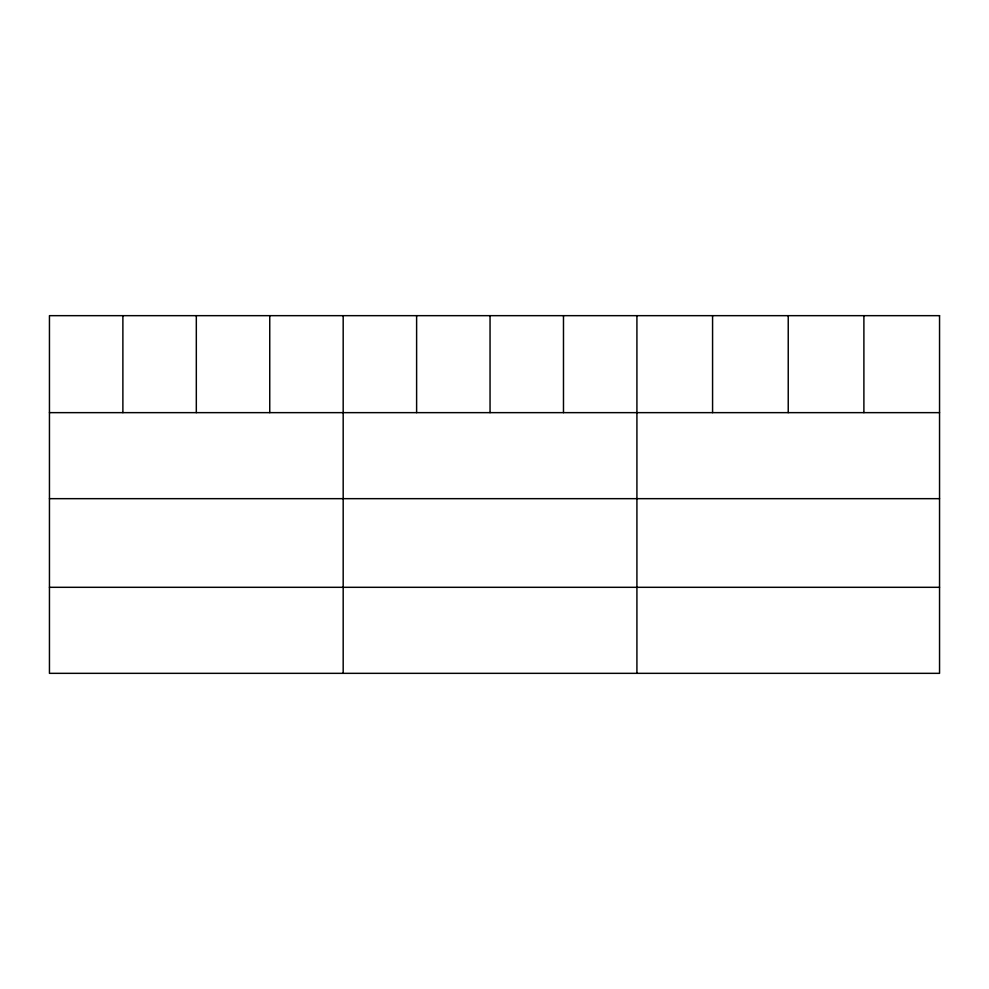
<?xml version="1.0" encoding="UTF-8"?>
<svg xmlns="http://www.w3.org/2000/svg" width="989" height="989" viewBox="0 0 989 989"><rect width="100%" height="100%" fill="white"/><g stroke="black" fill="none" stroke-linecap="round" stroke-linejoin="round"><path stroke-width="1.48" d="M49.45 412.648L939.55 412.648M49.45 498.666L939.55 498.666M49.45 587.305L939.55 587.305M863.891 315.664L863.891 412.648M788.233 315.664L788.233 412.648M712.575 315.664L712.575 412.648M636.916 315.664L636.916 673.336M563.483 315.664L563.483 412.648M490.05 315.664L490.05 412.648M416.616 315.664L416.616 412.648M343.183 315.664L343.183 673.336M269.75 315.664L269.75 412.648M196.317 315.664L196.317 412.648M122.883 315.664L122.883 412.648M939.55 315.664L49.45 315.664L49.45 673.336L939.55 673.336L939.55 315.664"/></g></svg>
